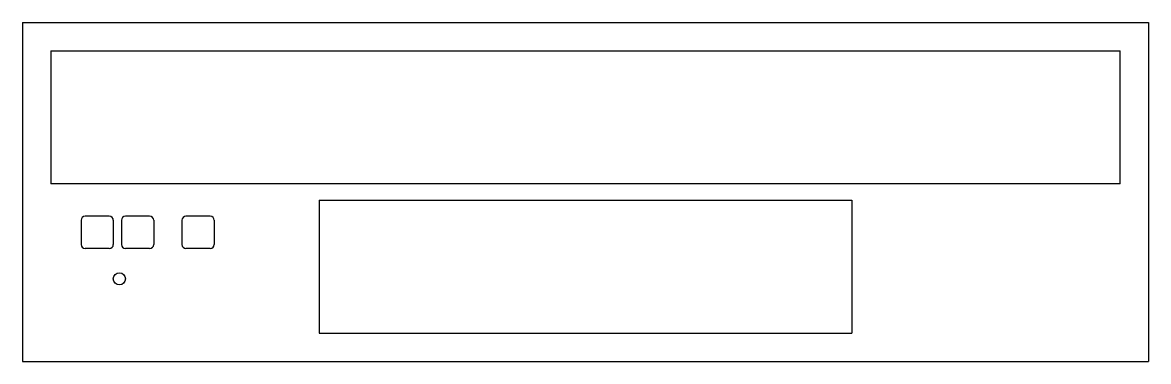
# Model space of a CAD drawing. Extents: x 0 to 279, y -42 to 42.
import ezdxf

# ---------------------------------------------------------------- set-up
doc = ezdxf.new("R2010")
doc.units = 0
doc.header["$MEASUREMENT"] = 0
doc.layers.add('VISIBLE', color=7, linetype='CONTINUOUS')

msp = doc.modelspace()

# ---------------------------------------------------------------- linework, layer by layer
at = {"layer": 'VISIBLE'}
for p, q in [((0, 42), (279, 42)), ((0, 42), (0, -42)), ((279, 42), (279, -42)), ((7, 35), (7, 2)), ((7, 35), (272, 35)), ((272, 2), (272, 35)), ((272, 2), (7, 2)), ((73.5, -2), (73.5, -35)), ((73.5, -2), (205.5, -2)), ((205.5, -2), (205.5, -35)), ((14.5, -7), (14.5, -13)), ((21.5, -6), (15.5, -6)), ((22.5, -7), (22.5, -13)), ((24.5, -7), (24.5, -13)), ((31.5, -6), (25.5, -6)), ((32.5, -7), (32.5, -13)), ((39.5, -7), (39.5, -13)), ((46.5, -6), (40.5, -6)), ((47.5, -7), (47.5, -13)), ((21.5, -14), (15.5, -14)), ((31.5, -14), (25.5, -14)), ((46.5, -14), (40.5, -14)), ((73.5, -35), (205.5, -35)), ((0, -42), (279, -42))]:
    msp.add_line(p, q, dxfattribs=at)
msp.add_circle((24, -21.5), 1.5, dxfattribs=at)
for centre, start, end in [((15.5, -7), 90, 180), ((21.5, -7), 0, 90), ((25.5, -7), 90, 180), ((31.5, -7), 0, 90), ((40.5, -7), 90, 180), ((46.5, -7), 0, 90), ((15.5, -13), 180, 270), ((21.5, -13), 270, 0), ((25.5, -13), 180, 270), ((31.5, -13), 270, 0), ((40.5, -13), 180, 270), ((46.5, -13), 270, 0)]:
    msp.add_arc(centre, 1, start, end, dxfattribs=at)

doc.saveas('drawing.dxf')
